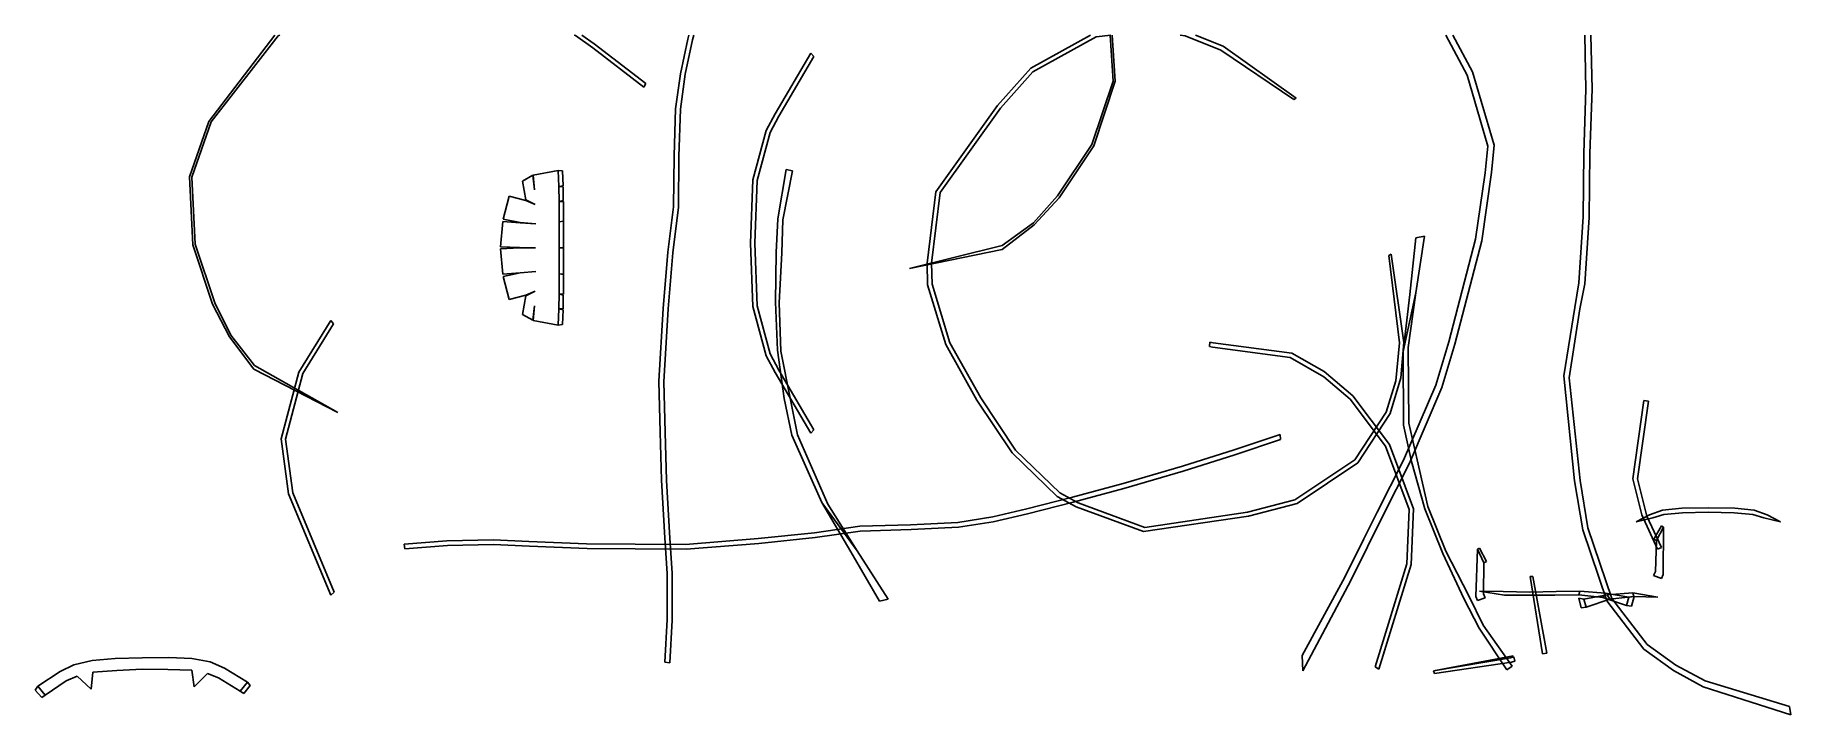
# Model space of a CAD drawing. Extents: x 23 to 1176, y 153 to 600.
import ezdxf

# ---------------------------------------------------------------- set-up
doc = ezdxf.new("R2010")
doc.units = 0

msp = doc.modelspace()

# ---------------------------------------------------------------- linework, layer by layer
at = {"layer": 'CutLine', "color": 8, "linetype": 'CONTINUOUS'}
for p, q in [((180.097938, 600), (136.88392, 543.230579)), ((138.319098, 543.103133), (182.40984, 599.547219)), ((182.40984, 599.547219), (183.553963, 600)), ((376.770509, 600), (377.507721, 599.676659)), ((377.507721, 599.676659), (388.924049, 591.623311)), ((389.74544, 594.314776), (381.759383, 600)), ((451.90347, 600), (451.254703, 597.217377)), ((454.462899, 596.880094), (455.190269, 600)), ((715.669669, 600), (676.552166, 578.302733)), ((719.495848, 598.949555), (729.16601, 600)), ((728.621011, 600), (730.59522, 569.799557)), ((732.046968, 569.653409), (730.03019, 600)), ((774.530685, 600), (778.006431, 599.422076)), ((802.924899, 592.622465), (784.708732, 600)), ((948.969844, 600), (962.969874, 573.677806)), ((966.53005, 575.764114), (953.618128, 600)), ((1040.23328, 600), (1040.979997, 564.140866)), ((1045.061184, 564.459027), (1044.329214, 600)), ((388.924049, 591.623311), (422.475933, 565.783741)), ((423.846139, 568.090893), (389.74544, 594.314776)), ((451.254703, 597.217377), (446.453578, 574.613697)), ((449.661641, 574.276625), (454.462899, 596.880094)), ((532.110357, 588.224238), (508.635171, 548.324758)), ((534.138755, 586.033802), (532.110357, 588.224238)), ((677.962475, 575.955491), (719.495848, 598.949555)), ((778.006431, 599.422076), (801.373489, 590.167827)), ((801.373489, 590.167827), (849.207781, 557.595236)), ((850.685338, 558.646062), (802.924899, 592.622465)), ((511.149364, 546.737883), (534.138755, 586.033802)), ((676.552166, 578.302733), (654.641519, 553.79558)), ((422.475933, 565.783741), (423.846139, 568.090893)), ((446.453578, 574.613697), (443.292902, 551.638095)), ((446.501136, 551.300947), (449.661641, 574.276625)), ((656.761016, 551.956225), (677.962475, 575.955491)), ((730.59522, 569.799557), (716.671068, 528.133506)), ((717.959132, 527.127731), (732.046968, 569.653409)), ((962.969874, 573.677806), (976.733927, 526.953865)), ((980.870543, 527.758973), (966.53005, 575.764114)), ((654.641519, 553.79558), (614.206918, 497.080364)), ((849.207781, 557.595236), (850.685338, 558.646062)), ((1040.979997, 564.140866), (1039.567865, 522.367931)), ((1043.648269, 522.277854), (1045.061184, 564.459027)), ((136.88392, 543.230579), (124.149866, 506.814989)), ((125.587986, 506.568531), (138.319098, 543.103133)), ((443.292902, 551.638095), (442.326955, 520.63956)), ((445.534844, 520.302388), (446.501136, 551.300947)), ((508.635171, 548.324758), (502.714203, 537.308875)), ((505.371249, 536.024676), (511.149364, 546.737883)), ((617.01567, 496.493145), (656.761016, 551.956225)), ((502.714203, 537.308875), (494.018478, 504.933721)), ((496.862927, 504.470746), (505.371249, 536.024676)), ((442.326955, 520.63956), (442.040506, 487.171293)), ((445.248573, 486.83411), (445.534844, 520.302388)), ((716.671068, 528.133506), (694.028382, 494.352982)), ((695.118003, 493.042629), (717.959132, 527.127731)), ((976.733927, 526.953865), (974.881595, 509.442068)), ((979.008834, 509.59937), (980.870543, 527.758973)), ((1039.567865, 522.367931), (1039.135205, 480.573536)), ((1043.198387, 480.075421), (1043.648269, 522.277854)), ((349.640642, 507.888261), (342.828642, 503.982531)), ((350.757524, 498.412199), (349.640642, 507.888261)), ((366.185159, 511.011962), (349.794624, 507.905144)), ((349.794624, 507.905144), (350.757524, 498.412199)), ((369.06744, 510.729692), (366.185159, 511.011962)), ((369.428663, 500.891568), (369.06744, 510.729692)), ((515.879264, 511.681777), (510.50083, 479.23429)), ((513.796638, 478.545615), (520.155723, 510.871305)), ((520.155723, 510.871305), (515.879264, 511.681777)), ((974.881595, 509.442068), (968.51032, 465.997714)), ((972.627625, 464.756235), (979.008834, 509.59937)), ((124.149866, 506.814989), (126.383153, 462.072173)), ((127.892688, 462.697944), (125.587986, 506.568531)), ((342.828642, 503.982531), (345.055895, 491.748293)), ((366.683611, 500.413753), (369.428663, 500.891568)), ((369.469812, 500.387194), (366.683611, 500.413753)), ((369.55085, 491.274476), (369.469812, 500.387194)), ((494.018478, 504.933721), (492.414161, 463.281117)), ((495.321339, 463.281117), (496.862927, 504.470746)), ((614.206918, 497.080364), (608.445925, 450.165757)), ((611.403757, 450.216027), (617.01567, 496.493145)), ((334.060388, 494.213334), (330.049886, 478.985422)), ((344.891862, 491.381542), (334.060388, 494.213334)), ((351.187033, 488.786011), (344.891862, 491.381542)), ((345.055895, 491.748293), (351.187033, 488.786011)), ((366.91143, 490.574403), (369.55085, 491.274476)), ((369.64163, 490.625874), (366.91143, 490.574403)), ((369.639557, 477.794077), (369.64163, 490.625874)), ((442.040506, 487.171293), (438.325536, 457.351872)), ((441.533264, 457.014779), (445.248573, 486.83411)), ((694.028382, 494.352982), (678.243234, 476.672625)), ((678.746604, 475.280094), (695.118003, 493.042629)), ((329.867786, 477.616934), (328.401891, 460.882273)), ((341.324803, 476.630847), (329.867786, 477.616934)), ((330.049886, 478.985422), (341.338039, 476.79152)), ((351.455807, 475.877169), (341.324803, 476.630847)), ((341.338039, 476.79152), (351.455807, 475.877169)), ((366.945152, 477.339761), (369.639557, 477.794077)), ((369.662913, 477.622603), (366.945152, 477.339761)), ((369.66733, 460.280169), (369.662913, 477.622603)), ((510.50083, 479.23429), (509.461305, 457.239633)), ((513.050086, 456.904849), (513.796638, 478.545615)), ((657.698, 459.168557), (678.746604, 475.280094)), ((678.243234, 476.672625), (657.835434, 461.669479)), ((1039.135205, 480.573536), (1036.313185, 437.19378)), ((1040.371683, 436.470152), (1043.198387, 480.075421)), ((126.383153, 462.072173), (139.30396, 423.129152)), ((140.703601, 424.101374), (127.892688, 462.697944)), ((492.414161, 463.281117), (494.018417, 421.628352)), ((496.862927, 422.091326), (495.321339, 463.281117)), ((657.835434, 461.669479), (596.888416, 446.522861)), ((929.295479, 466.705964), (925.487021, 429.471126)), ((935.021187, 467.895815), (929.295479, 466.705964)), ((929.379857, 430.603053), (935.021187, 467.895815)), ((968.51032, 465.997714), (951.056466, 398.442891)), ((954.967112, 396.914459), (972.627625, 464.756235)), ((328.401891, 460.882273), (340.771206, 460.349849)), ((340.771207, 460.114675), (328.401898, 459.58212)), ((328.401898, 459.58212), (329.867744, 442.847475)), ((340.771206, 460.349849), (351.418915, 460.232325)), ((351.418915, 460.232325), (340.771207, 460.114675)), ((366.945572, 460.232413), (369.66733, 460.280169)), ((369.66733, 460.184684), (366.945572, 460.232413)), ((369.663085, 442.84225), (369.66733, 460.184684)), ((438.325536, 457.351872), (435.231031, 420.369341)), ((438.439091, 420.032129), (441.533264, 457.014779)), ((509.461305, 457.239633), (508.890392, 424.56556)), ((511.268237, 424.047019), (513.050086, 456.904849)), ((596.888416, 446.522861), (657.698, 459.168557)), ((608.445925, 450.165757), (608.829431, 435.921093)), ((611.695451, 436.407463), (611.403757, 450.216027)), ((913.160025, 456.01711), (911.549328, 455.18137)), ((911.549328, 455.18137), (918.695093, 397.750174)), ((921.586366, 398.009896), (913.160025, 456.01711)), ((329.867744, 442.847475), (341.325007, 443.833686)), ((341.338243, 443.673028), (330.049852, 441.479013)), ((330.049852, 441.479013), (334.060781, 426.251146)), ((341.325007, 443.833686), (351.455984, 444.58748)), ((351.455984, 444.58748), (341.338243, 443.673028)), ((366.945346, 443.125064), (369.663085, 442.84225)), ((369.639733, 442.670787), (366.945346, 443.125064)), ((369.641941, 429.838996), (369.639733, 442.670787)), ((334.060781, 426.251146), (344.892223, 429.082879)), ((345.056256, 428.716157), (342.829099, 416.481847)), ((344.892223, 429.082879), (351.187033, 431.678471)), ((351.187033, 431.678471), (345.056256, 428.716157)), ((366.911774, 429.890262), (369.641941, 429.838996)), ((369.551214, 429.190409), (366.911774, 429.890262)), ((369.470268, 420.077552), (369.551214, 429.190409)), ((608.829431, 435.921093), (620.784252, 396.669826)), ((623.454414, 397.87326), (611.695451, 436.407463)), ((925.487021, 429.471126), (921.142842, 391.994128)), ((924.346612, 394.650427), (929.379857, 430.603053)), ((1036.313185, 437.19378), (1033.791073, 421.010586)), ((1037.099182, 420.204622), (1040.371683, 436.470152)), ((139.30396, 423.129152), (150.342743, 401.642587)), ((151.199405, 402.85039), (140.703601, 424.101374)), ((342.829099, 416.481847), (349.641113, 412.57631)), ((349.641113, 412.57631), (350.75796, 422.052331)), ((350.75796, 422.052331), (349.795151, 412.559422)), ((366.684068, 420.050949), (369.470268, 420.077552)), ((369.429123, 419.573148), (366.684068, 420.050949)), ((369.068041, 409.735103), (369.429123, 419.573148)), ((435.231031, 420.369341), (432.370902, 372.537268)), ((435.579143, 372.200237), (438.439091, 420.032129)), ((494.018417, 421.628352), (502.714202, 389.253197)), ((505.371227, 390.537236), (496.862927, 422.091326)), ((508.890392, 424.56556), (510.175845, 392.963611)), ((512.479938, 392.327653), (511.268237, 424.047019)), ((1033.791073, 421.010586), (1026.43161, 376.014081)), ((1030.077705, 374.822875), (1037.099182, 420.204622)), ((216.888646, 412.50304), (195.994901, 378.406722)), ((198.647372, 377.589451), (218.753898, 410.369196)), ((218.753898, 410.369196), (216.888646, 412.50304)), ((349.795151, 412.559422), (366.185718, 409.45265)), ((366.185718, 409.45265), (369.068041, 409.735103)), ((150.342743, 401.642587), (166.329763, 380.49924)), ((166.864881, 382.946167), (151.199405, 402.85039)), ((510.175845, 392.963611), (514.598933, 361.110835)), ((518.531286, 361.50632), (512.479938, 392.327653)), ((620.784252, 396.669826), (641.107534, 360.18096)), ((643.633004, 361.724361), (623.454414, 397.87326)), ((794.202857, 398.25697), (793.787568, 395.366814)), ((793.787568, 395.366814), (795.863091, 394.940674)), ((796.277459, 397.830762), (794.202857, 398.25697)), ((795.863091, 394.940674), (846.881665, 388.060001)), ((847.839358, 390.954461), (796.277459, 397.830762)), ((918.695093, 397.750174), (916.334244, 372.771846)), ((919.567016, 374.771485), (921.586366, 398.009896)), ((921.142842, 391.994128), (921.183612, 343.730488)), ((924.836714, 344.948343), (924.346612, 394.650427)), ((951.056466, 398.442891), (942.552942, 370.026152)), ((946.498402, 368.465973), (954.967112, 396.914459)), ((166.329763, 380.49924), (221.56152, 352.088243)), ((221.56152, 352.088243), (166.864881, 382.946167)), ((502.714202, 389.253197), (508.635182, 378.237301)), ((511.149339, 379.824168), (505.371227, 390.537236)), ((846.881665, 388.060001), (868.928901, 375.478718)), ((869.094753, 378.903381), (847.839358, 390.954461)), ((195.994901, 378.406722), (184.27439, 334.760354)), ((187.152857, 334.520263), (198.647372, 377.589451)), ((432.370902, 372.537268), (433.228551, 339.149435)), ((436.42845, 339.120978), (435.579143, 372.200237)), ((508.635182, 378.237301), (532.110234, 338.337764)), ((534.138672, 340.528045), (511.149339, 379.824168)), ((868.928901, 375.478718), (886.26702, 360.677708)), ((887.920547, 362.979685), (869.094753, 378.903381)), ((916.334244, 372.771846), (909.796729, 352.139049)), ((912.557299, 351.380679), (919.567016, 374.771485)), ((942.552942, 370.026152), (921.295314, 320.601921)), ((1026.43161, 376.014081), (1033.612098, 307.148685)), ((1037.227352, 307.325029), (1030.077705, 374.822875)), ((514.598933, 361.110835), (519.61315, 337.037515)), ((523.452967, 337.416979), (518.531286, 361.50632)), ((641.107534, 360.18096), (664.304785, 325.448449)), ((666.593765, 327.275534), (643.633004, 361.724361)), ((886.26702, 360.677708), (909.406236, 329.96357)), ((911.968896, 331.02994), (887.920547, 362.979685)), ((925.204866, 318.759826), (946.498402, 368.465973)), ((1079.166385, 359.888486), (1071.924261, 308.373123)), ((1074.970327, 308.516256), (1082.061596, 359.509566)), ((1082.061596, 359.509566), (1079.166385, 359.888486)), ((909.796729, 352.139049), (889.340811, 320.99485)), ((891.302392, 318.96981), (912.557299, 351.380679)), ((184.27439, 334.760354), (189.25931, 298.533891)), ((192.102849, 299.163259), (187.152857, 334.520263)), ((433.228551, 339.149435), (434.046458, 307.562007)), ((437.254707, 307.225105), (436.42845, 339.120978)), ((519.61315, 337.037515), (539.237923, 292.94199)), ((543.252494, 291.824385), (523.452967, 337.416979)), ((532.110234, 338.337764), (534.138672, 340.528045)), ((840.176912, 337.530513), (810.017826, 327.482646)), ((810.418075, 324.281679), (840.577399, 334.329901)), ((840.577399, 334.329901), (840.176912, 337.530513)), ((921.183612, 343.730488), (926.456178, 319.718486)), ((930.175571, 320.944288), (924.836714, 344.948343)), ((664.304785, 325.448449), (693.777861, 296.90177)), ((695.518282, 299.23017), (666.593765, 327.275534)), ((810.017826, 327.482646), (776.261881, 316.734484)), ((776.662526, 313.533924), (810.418075, 324.281679)), ((909.406236, 329.96357), (924.953398, 288.185983)), ((927.796034, 288.699355), (911.968896, 331.02994)), ((776.261881, 316.734484), (737.279511, 305.287307)), ((737.67977, 302.086816), (776.662526, 313.533924)), ((889.340811, 320.99485), (849.929765, 294.527599)), ((851.37484, 292.201973), (891.302392, 318.96981)), ((921.295314, 320.601921), (903.877574, 286.536438)), ((907.806752, 284.528992), (925.204866, 318.759826)), ((926.456178, 319.718486), (935.289057, 288.799944)), ((937.134815, 290.31367), (930.175571, 320.944288)), ((434.046458, 307.562007), (436.325846, 269.741789)), ((439.534095, 269.404809), (437.254707, 307.225105)), ((737.279511, 305.287307), (703.920402, 296.280201)), ((704.320991, 293.079448), (737.67977, 302.086816)), ((1033.612098, 307.148685), (1038.940236, 274.944173)), ((1042.214359, 276.309438), (1037.227352, 307.325029)), ((1071.924261, 308.373123), (1077.796503, 284.665277)), ((1081.138888, 283.903791), (1074.970327, 308.516256)), ((189.25931, 298.533891), (216.888646, 231.988477)), ((219.219985, 233.85322), (192.102849, 299.163259)), ((539.237923, 292.94199), (558.468615, 260.482834)), ((562.491459, 261.038223), (543.252494, 291.824385)), ((674.035744, 288.686031), (651.531745, 283.437733)), ((703.920402, 296.280201), (674.035744, 288.686031)), ((674.43646, 285.485306), (704.320991, 293.079448)), ((693.777861, 296.90177), (706.2785, 290.061294)), ((707.672748, 292.670367), (695.518282, 299.23017)), ((706.2785, 290.061294), (750.653889, 273.782578)), ((751.412775, 276.549985), (707.672748, 292.670367)), ((849.929765, 294.527599), (818.900578, 286.611711)), ((819.570355, 283.886318), (851.37484, 292.201973)), ((926.286605, 252.162694), (927.796034, 288.699355)), ((935.289057, 288.799944), (947.059006, 259.43977)), ((949.004769, 260.880571), (937.134815, 290.31367)), ((1104.0636, 289.118408), (1091.286206, 287.938118)), ((1121.40279, 289.453869), (1104.0636, 289.118408)), ((1138.741979, 289.118408), (1121.40279, 289.453869)), ((1151.519376, 287.938091), (1138.741979, 289.118408)), ((564.193706, 277.293298), (534.453854, 272.987822)), ((597.64974, 278.24268), (564.193706, 277.293298)), ((628.62339, 279.822835), (597.64974, 278.24268)), ((651.531745, 283.437733), (628.62339, 279.822835)), ((629.024044, 276.621749), (651.932477, 280.236999)), ((651.932477, 280.236999), (674.43646, 285.485306)), ((750.653889, 273.782578), (819.570355, 283.886318)), ((818.900578, 286.611711), (751.412775, 276.549985)), ((903.877574, 286.536438), (895.307692, 268.928524)), ((897.712563, 263.790268), (907.806752, 284.528992)), ((924.953398, 288.185983), (923.395865, 252.51817)), ((1082.760046, 284.72015), (1073.998642, 280.230685)), ((1073.998642, 280.230685), (1084.915862, 282.772997)), ((1077.796503, 284.665277), (1088.065072, 262.249374)), ((1090.72701, 263.222278), (1081.138888, 283.903791)), ((1091.286206, 287.938118), (1082.760046, 284.72015)), ((1084.915862, 282.772997), (1092.254945, 284.999068)), ((1090.652438, 277.461628), (1085.716664, 268.780611)), ((1092.041141, 276.568127), (1090.652438, 277.461628)), ((1092.254945, 284.999068), (1104.535811, 286.104011)), ((1104.535811, 286.104011), (1121.40279, 286.439518)), ((1121.40279, 286.439518), (1138.269768, 286.104011)), ((1138.269768, 286.104011), (1150.55047, 284.999094)), ((1150.55047, 284.999094), (1157.889712, 282.772983)), ((1160.045392, 284.720134), (1151.519376, 287.938091)), ((1157.889712, 282.772983), (1168.806965, 280.230814)), ((1168.806965, 280.230814), (1160.045392, 284.720134)), ((293.139937, 267.772969), (265.14028, 265.546824)), ((265.14028, 265.546824), (265.541935, 262.346358)), ((323.819105, 268.366209), (293.139937, 267.772969)), ((293.541635, 264.572323), (323.85006, 265.169399)), ((346.920632, 267.270769), (323.819105, 268.366209)), ((323.85006, 265.169399), (347.320929, 264.069802)), ((384.778506, 265.740308), (346.920632, 267.270769)), ((416.68452, 265.546824), (384.778506, 265.740308)), ((449.774146, 265.353594), (416.68452, 265.546824)), ((436.325846, 269.741789), (437.890705, 246.297098)), ((441.087693, 246.32983), (439.534095, 269.404809)), ((497.540114, 269.161115), (449.774146, 265.353594)), ((450.174665, 262.152666), (497.940827, 265.96037)), ((534.453854, 272.987822), (497.540114, 269.161115)), ((497.940827, 265.96037), (534.854466, 269.787086)), ((534.854466, 269.787086), (564.594431, 274.092222)), ((564.594431, 274.092222), (598.050433, 275.041949)), ((598.050433, 275.041949), (629.024044, 276.621749)), ((895.307692, 268.928524), (882.736399, 243.894172)), ((1038.940236, 274.944173), (1054.784255, 228.149435)), ((1057.952541, 229.833792), (1042.214359, 276.309438)), ((1085.716664, 268.780611), (1087.390279, 267.930024)), ((1087.390279, 267.930024), (1086.720728, 247.625991)), ((1091.825447, 245.654454), (1092.041141, 276.568127)), ((265.541935, 262.346358), (293.541635, 264.572323)), ((347.320929, 264.069802), (385.179005, 262.539535)), ((385.179005, 262.539535), (416.776449, 262.347796)), ((416.776449, 262.347796), (450.174665, 262.152666)), ((558.468615, 260.482834), (577.111777, 228.027252)), ((582.831308, 229.275465), (562.491459, 261.038223)), ((886.741138, 241.638528), (897.712563, 263.790268)), ((947.059006, 259.43977), (960.946918, 229.858871)), ((964.075767, 231.628546), (949.004769, 260.880571)), ((969.764387, 262.097435), (968.705735, 231.201436)), ((971.18873, 262.932945), (969.764387, 262.097435)), ((975.762476, 254.056151), (971.18873, 262.932945)), ((974.055433, 253.274998), (975.762476, 254.056151)), ((1088.065072, 262.249374), (1090.72701, 263.222278)), ((437.890705, 246.297098), (437.895115, 215.982768)), ((441.103098, 215.644625), (441.087693, 246.32983)), ((882.736399, 243.894172), (854.818567, 192.246236)), ((923.395865, 252.51817), (902.627157, 184.920886)), ((905.12547, 183.286773), (926.286605, 252.162694)), ((973.887462, 232.960612), (974.055433, 253.274998)), ((1006.264817, 244.31932), (1004.45179, 244.300834)), ((1004.45179, 244.300834), (1012.549992, 193.525663)), ((1015.446876, 193.891078), (1006.264817, 244.31932)), ((1086.720728, 247.625991), (1085.507632, 244.866893)), ((1085.507632, 244.866893), (1090.652438, 242.898805)), ((1090.652438, 242.898805), (1091.825447, 245.654454)), ((216.888646, 231.988477), (219.219985, 233.85322)), ((855.215816, 182.268054), (886.741138, 241.638528)), ((973.614441, 212.1891), (964.075767, 231.628546)), ((968.705735, 231.201436), (969.764387, 228.399474)), ((986.751202, 234.321152), (971.206448, 234.676561)), ((971.206448, 234.676561), (987.580031, 231.872518)), ((974.985822, 230.153865), (973.887462, 232.960612)), ((1004.113575, 234.001012), (986.751202, 234.321152)), ((987.580031, 231.872518), (1004.113575, 231.87394)), ((1021.475947, 234.321232), (1004.113575, 234.001012)), ((1004.113575, 231.87394), (1020.647279, 231.872478)), ((1020.647279, 231.872478), (1036.346074, 232.09817)), ((1037.020701, 234.676715), (1021.475947, 234.321232)), ((1036.346074, 232.09817), (1052.181476, 230.436511)), ((1053.881225, 233.277065), (1037.020701, 234.676715)), ((1055.051437, 232.175426), (1039.65199, 229.452922)), ((1069.281081, 230.55676), (1053.881225, 233.277065)), ((1071.911852, 233.576514), (1055.051437, 232.175426)), ((1056.751314, 229.334944), (1072.586559, 230.998078)), ((1072.627983, 231.166344), (1069.281081, 230.55676)), ((1070.97844, 224.75856), (1072.627983, 231.166344)), ((1088.285435, 230.772471), (1071.911852, 233.576514)), ((1072.586559, 230.998078), (1088.285435, 230.772471)), ((577.111777, 228.027252), (582.831308, 229.275465)), ((960.946918, 229.858871), (970.893746, 210.214265)), ((969.764387, 228.399474), (974.985822, 230.153865)), ((1036.304879, 230.061986), (1037.955436, 223.654464)), ((1039.65199, 229.452922), (1036.304879, 230.061986)), ((1037.955436, 223.654464), (1041.285535, 224.157232)), ((1041.285535, 224.157232), (1056.751314, 229.334944)), ((1052.181476, 230.436511), (1067.648262, 225.260801)), ((1054.784255, 228.149435), (1079.001507, 196.463873)), ((1081.194974, 199.568302), (1057.952541, 229.833792)), ((1067.648262, 225.260801), (1070.97844, 224.75856)), ((437.895115, 215.982768), (436.224877, 187.944427)), ((439.432517, 187.606338), (441.103098, 215.644625)), ((970.893746, 210.214265), (989.082128, 182.811013)), ((992.651998, 185.301193), (973.614441, 212.1891)), ((1079.001507, 196.463873), (1098.437509, 182.514252)), ((1100.171115, 185.947077), (1081.194974, 199.568302)), ((48.290775, 186.279874), (39.191621, 181.737622)), ((60.199195, 189.031541), (48.290775, 186.279874)), ((75.342461, 190.367489), (60.199195, 189.031541)), ((92.970608, 190.878602), (75.342461, 190.367489)), ((110.604784, 191.085768), (92.970608, 190.878602)), ((125.790044, 190.367489), (110.604784, 191.085768)), ((137.800625, 188.102966), (125.790044, 190.367489)), ((147.077162, 183.934928), (137.800625, 188.102966)), ((436.224877, 187.944427), (439.432517, 187.606338)), ((854.818567, 192.246236), (855.215816, 182.268054)), ((902.627157, 184.920886), (905.12547, 183.286773)), ((993.198655, 192.220693), (940.936339, 182.212111)), ((941.506998, 180.489568), (992.211338, 187.950703)), ((989.082128, 182.811013), (992.651998, 185.301193)), ((991.617815, 190.809938), (993.198655, 192.220693)), ((993.662998, 191.363575), (991.617815, 190.809938)), ((992.211338, 187.950703), (994.25555, 188.50443)), ((994.25555, 188.50443), (993.662998, 191.363575)), ((1012.549992, 193.525663), (1015.446876, 193.891078)), ((1119.275736, 175.663766), (1100.171115, 185.947077)), ((39.191621, 181.737622), (24.516868, 172.107022)), ((29.443301, 166.357215), (43.279343, 175.677443)), ((43.279343, 175.677443), (50.460916, 178.852622)), ((50.460916, 178.852622), (59.480603, 170.292025)), ((59.480603, 170.292025), (60.634148, 181.427921)), ((60.634148, 181.427921), (76.346425, 182.476666)), ((76.346425, 182.476666), (93.124999, 183.299167)), ((93.124999, 183.299167), (109.923168, 183.16047)), ((109.923168, 183.16047), (125.665056, 182.752536)), ((125.665056, 182.752536), (127.270915, 171.672775)), ((127.270915, 171.672775), (135.934549, 180.593464)), ((135.934549, 180.593464), (143.239536, 177.71332)), ((143.239536, 177.71332), (157.443509, 168.964085)), ((162.131785, 174.909726), (147.077162, 183.934928)), ((163.964015, 172.535976), (162.131785, 174.909726)), ((940.936339, 182.212111), (941.506998, 180.489568)), ((1098.437509, 182.514252), (1118.025171, 171.688516)), ((1174.65616, 158.719687), (1119.275736, 175.663766)), ((24.516868, 172.107022), (22.78281, 169.660506)), ((22.78281, 169.660506), (27.10404, 164.649753)), ((27.10404, 164.649753), (29.443301, 166.357215)), ((157.443509, 168.964085), (159.850382, 167.353438)), ((159.850382, 167.353438), (163.964015, 172.535976)), ((1118.025171, 171.688516), (1175.617054, 153.295751)), ((1175.617054, 153.295751), (1174.65616, 158.719687))]:
    msp.add_line(p, q, dxfattribs=at)
at = {"layer": 'MountainLine', "color": 5, "linetype": 'CONTINUOUS'}
for p, q in [((366.185159, 511.011962), (366.683611, 500.413753)), ((366.91143, 490.574403), (366.683611, 500.413753)), ((366.945152, 477.339761), (366.91143, 490.574403)), ((366.945152, 477.339761), (366.945572, 460.232413)), ((366.945572, 460.232413), (366.945346, 443.125064)), ((366.945346, 443.125064), (366.911774, 429.890262)), ((366.911774, 429.890262), (366.684068, 420.050949)), ((366.684068, 420.050949), (366.185718, 409.45265)), ((1039.65199, 229.452922), (1041.285535, 224.157232)), ((1067.648262, 225.260801), (1069.281081, 230.55676)), ((162.131785, 174.909726), (157.443509, 168.964085)), ((29.443301, 166.357215), (24.516868, 172.107022))]:
    msp.add_line(p, q, dxfattribs=at)
at = {"layer": 'ValleyLine', "color": 1, "linetype": 'CONTINUOUS'}
for p, q in [((921.142842, 391.994128), (929.379857, 430.603053)), ((562.491459, 261.038223), (539.237923, 292.94199)), ((1087.390279, 267.930024), (1092.041141, 276.568127)), ((974.055433, 253.274998), (969.764387, 262.097435)), ((1036.346074, 232.09817), (1037.020701, 234.676715)), ((1052.181476, 230.436511), (1053.881225, 233.277065)), ((1055.051437, 232.175426), (1056.751314, 229.334944)), ((1071.911852, 233.576514), (1072.586559, 230.998078)), ((991.617815, 190.809938), (940.936339, 182.212111))]:
    msp.add_line(p, q, dxfattribs=at)

doc.saveas('drawing.dxf')
